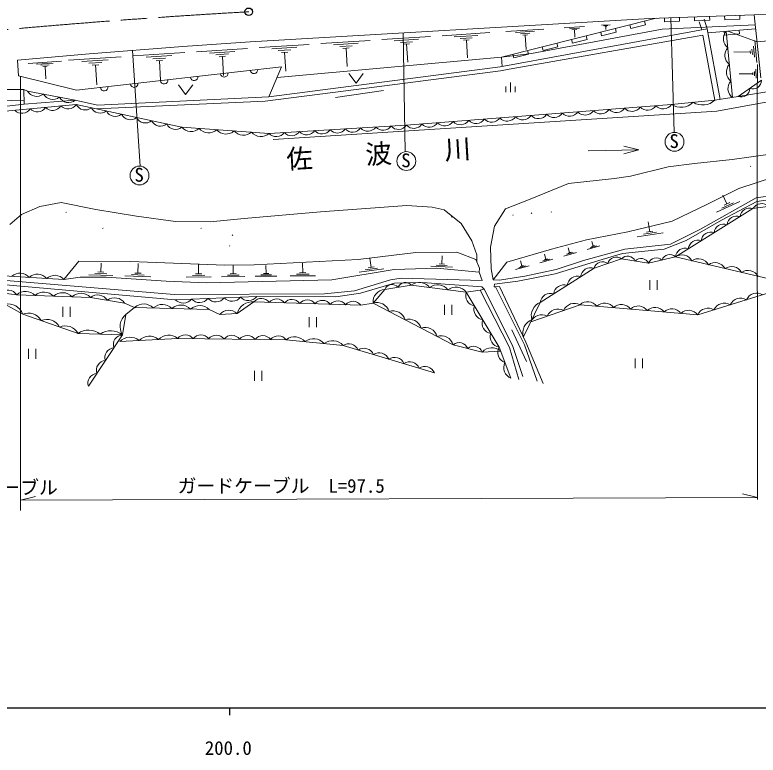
# Model space of a CAD drawing. Units: millimetres, scale not verified. Extents: x 40000 to 680000, y 20000 to 380000.
# Drawn here: x 239534 to 338120, y 198715 to 296900 of the extents above; entities that cross this region are included whole.
import ezdxf
from ezdxf.enums import TextEntityAlignment as Align

# ---------------------------------------------------------------- set-up
doc = ezdxf.new("R2010")
doc.units = ezdxf.units.MM
doc.header["$LTSCALE"] = 1000
doc.linetypes.add('CHAIN', pattern=[18.5, 12, -1.5, 3.5, -1.5])
for name, color, linetype, lineweight in [('M-BGD', 7, 'Continuous', 13), ('M-BMK', 2, 'CHAIN', 13), ('M-BMK-SRVR', 3, 'Continuous', 25), ('M-STR-HTXT', 7, 'Continuous', 13), ('M-TTL-BAND', 7, 'Continuous', 25)]:
    doc.layers.add(name, color=color, linetype=linetype, lineweight=lineweight)
doc.styles.add('ＭＳ ゴシック', font='')
doc.styles.get('ＭＳ ゴシック').set_extended_font_data('MS Gothic')

msp = doc.modelspace()

# ---------------------------------------------------------------- linework, layer by layer
at = {"layer": 'M-BGD'}
for p, q in [((323775, 296412), (337578, 296898)), ((333675, 296761), (333693, 296261)), ((335691, 296332), (335674, 296831)), ((337578, 296898), (345848, 297202)), ((337578, 296898), (338490, 288568)), ((270753, 293311), (323775, 296412)), ((304068, 291300), (324596, 296441)), ((323184, 295572), (323062, 296057)), ((325680, 296479), (325698, 295979)), ((325698, 295979), (327696, 296050)), ((326531, 296509), (326965, 281313)), ((327696, 296050), (327679, 296549)), ((329677, 296620), (329695, 296120)), ((329695, 296120), (331694, 296191)), ((330643, 294920), (330314, 295993)), ((331349, 295049), (330971, 296329)), ((331694, 296191), (331676, 296690)), ((333693, 296261), (335691, 296332)), ((331349, 295049), (303906, 290023)), ((304657, 294687), (309713, 295018)), ((308076, 291777), (325399, 295020)), ((312403, 295193), (315072, 295368)), ((313081, 295070), (314416, 295157)), ((313426, 294925), (314093, 294969)), ((313760, 294947), (313825, 293946)), ((317328, 295515), (318479, 295590)), ((317621, 295462), (318196, 295500)), ((317769, 295399), (318057, 295418)), ((317913, 295409), (317941, 294977)), ((319304, 294600), (319182, 295085)), ((321122, 295571), (321244, 295086)), ((321244, 295086), (323184, 295572)), ((325399, 295020), (337722, 295587)), ((333092, 285685), (331349, 295049)), ((331445, 294534), (337779, 295068)), ((335650, 294387), (335608, 294885)), ((288224, 293614), (294653, 294034)), ((291038, 294497), (291301, 278751)), ((296203, 294135), (302526, 294548)), ((297801, 293975), (300963, 294182)), ((298609, 293763), (300190, 293867)), ((305081, 289698), (330782, 294198)), ((305934, 294559), (308463, 294724)), ((306580, 294390), (307844, 294473)), ((306910, 294200), (307542, 294241)), ((307226, 294221), (307350, 292324)), ((315423, 293628), (315302, 294113)), ((317242, 294599), (317364, 294114)), ((317364, 294114), (319304, 294600)), ((330782, 294198), (332393, 285604)), ((332636, 284145), (386762, 293941)), ((333615, 294717), (333657, 294219)), ((333657, 294219), (335650, 294387)), ((333902, 294741), (334723, 285925)), ((334105, 294758), (337970, 293324)), ((337970, 293324), (346097, 294113)), ((261835, 292689), (270753, 293311)), ((271938, 292550), (278584, 292984)), ((280136, 293086), (286673, 293513)), ((281788, 292920), (285057, 293134)), ((282623, 292701), (284257, 292808)), ((289849, 293451), (293064, 293661)), ((290670, 293236), (292277, 293341)), ((291089, 292994), (291893, 293047)), ((291491, 293020), (291649, 290609)), ((299021, 293526), (299812, 293577)), ((299417, 293551), (299571, 291180)), ((311543, 292656), (311422, 293141)), ((313362, 293627), (313483, 293142)), ((313483, 293142), (315423, 293628)), ((337693, 293480), (337943, 290579)), ((249404, 291716), (261835, 292689)), ((255139, 292165), (256134, 276844)), ((255205, 291457), (262075, 291906)), ((263628, 292008), (270385, 292449)), ((265336, 291836), (268715, 292057)), ((273617, 292382), (276941, 292599)), ((274466, 292159), (276128, 292268)), ((274900, 291909), (275731, 291964)), ((275315, 291937), (275478, 289444)), ((283049, 292455), (283866, 292509)), ((283458, 292482), (283618, 290031)), ((307663, 291685), (307542, 292170)), ((309482, 292656), (309603, 292170)), ((309603, 292170), (311543, 292656)), ((337093, 291967), (334909, 291989)), ((337077, 292148), (337108, 291786)), ((337303, 292351), (337366, 291625)), ((337514, 292734), (337639, 291283)), ((239891, 290879), (249404, 291716)), ((240026, 288825), (239891, 290879)), ((246668, 290900), (253651, 291356)), ((248433, 290723), (251925, 290951)), ((256941, 291283), (260376, 291508)), ((257819, 291053), (259536, 291165)), ((258267, 290795), (259126, 290851)), ((266199, 291610), (267888, 291720)), ((266640, 291356), (267484, 291411)), ((267062, 291384), (267227, 288849)), ((274316, 288594), (304068, 291300)), ((304068, 291300), (308076, 291777)), ((304068, 291300), (304151, 290068)), ((305602, 291684), (305723, 291199)), ((305723, 291199), (307663, 291685)), ((241286, 290471), (245708, 290759)), ((242404, 290359), (244615, 290503)), ((242968, 290210), (244074, 290283)), ((243257, 290044), (243810, 290080)), ((243533, 290062), (243641, 288404)), ((247721, 286901), (274922, 290023)), ((249325, 290489), (251071, 290603)), ((249780, 290226), (250653, 290283)), ((250217, 290255), (250388, 287636)), ((258696, 290823), (258864, 288247)), ((273219, 286010), (274922, 290023)), ((303906, 290023), (273219, 286010)), ((338021, 290309), (338045, 287894)), ((283434, 286820), (303946, 289496)), ((283829, 289117), (284784, 287843)), ((284784, 287843), (285740, 289117)), ((303946, 289496), (305081, 289698)), ((337429, 289096), (335618, 289078)), ((337428, 289247), (337431, 288945)), ((337628, 289400), (337633, 288796)), ((337826, 289704), (337838, 288496)), ((240026, 288825), (247721, 286901)), ((305290, 286666), (305290, 287916)), ((335452, 286087), (350735, 288560)), ((335452, 286087), (338557, 288222)), ((234902, 286962), (240712, 287016)), ((240712, 287016), (241198, 286800)), ((240712, 287016), (240766, 285043)), ((261225, 287601), (262180, 286327)), ((262180, 286327), (263136, 287601)), ((304665, 286666), (304665, 287416)), ((305915, 286666), (305915, 287416)), ((241198, 286800), (247549, 285584)), ((250478, 284915), (273219, 286010)), ((272733, 285442), (283434, 286820)), ((282041, 285921), (288445, 286853)), ((332393, 285604), (335452, 286087)), ((229334, 283719), (240766, 285043)), ((229355, 283267), (247677, 285023)), ((235442, 285665), (240766, 285503)), ((240766, 285043), (247549, 285584)), ((247549, 285584), (250478, 284915)), ((247677, 285023), (261676, 281996)), ((250376, 284440), (272733, 285442)), ((291457, 282267), (326616, 284996)), ((326616, 284996), (332393, 285604)), ((332636, 284145), (273777, 280375)), ((261676, 281996), (273243, 281186)), ((273243, 281186), (291457, 282267)), ((315596, 278880), (322300, 279017)), ((322300, 279017), (320290, 279476)), ((322300, 279017), (320311, 278476)), ((334682, 277708), (337195, 278086)), ((337195, 278086), (340708, 278545)), ((326196, 276735), (329682, 277167)), ((329682, 277167), (334682, 277708)), ((321169, 275492), (326196, 276735)), ((337079, 276769), (337150, 276839)), ((312981, 274546), (319061, 275194)), ((319061, 275194), (321169, 275492)), ((335553, 273884), (340174, 275370)), ((307657, 272384), (312981, 274546)), ((348174, 274100), (337877, 272613)), ((331418, 271776), (335553, 273884)), ((337931, 272127), (347984, 273613)), ((304630, 271195), (307657, 272384)), ((337877, 272613), (330473, 268479)), ((335712, 272145), (332611, 270722)), ((333283, 269668), (337931, 272127)), ((333984, 271821), (333450, 272984)), ((349883, 272990), (337438, 271206)), ((240393, 270411), (242825, 271492)), ((242825, 271492), (245662, 272032)), ((245662, 272032), (250257, 271087)), ((280092, 270789), (291523, 271627)), ((291523, 271627), (294874, 271411)), ((294874, 271411), (296469, 271060)), ((303171, 268871), (304630, 271195)), ((326716, 269533), (331418, 271776)), ((337438, 271206), (327142, 264801)), ((334848, 271983), (333297, 271271)), ((334371, 271999), (333596, 271643)), ((238852, 269087), (240393, 270411)), ((246298, 270678), (246369, 270749)), ((250257, 271087), (255689, 270195)), ((255689, 270195), (260850, 269492)), ((269958, 269870), (280092, 270789)), ((296469, 271060), (298712, 269249)), ((297461, 270079), (297532, 270150)), ((305568, 270297), (305639, 270367)), ((308034, 270556), (308104, 270627)), ((310663, 270724), (310734, 270794)), ((260850, 269492), (265417, 269438)), ((265417, 269438), (269958, 269870)), ((298712, 269249), (300144, 266925)), ((320852, 268127), (326716, 269533)), ((323736, 268145), (323532, 269447)), ((328554, 266992), (333283, 269668)), ((251162, 268550), (251233, 268620)), ((264205, 268557), (264276, 268628)), ((302630, 266087), (303171, 268871)), ((324170, 268213), (323302, 268077)), ((330473, 268479), (326500, 266506)), ((268372, 267654), (268443, 267724)), ((315366, 267046), (320852, 268127)), ((325540, 267983), (322069, 267439)), ((324638, 268064), (322903, 267792)), ((267996, 266234), (268067, 266304)), ((300144, 266925), (300793, 265087)), ((310718, 265803), (315366, 267046)), ((317108, 266263), (315451, 265796)), ((316665, 266250), (315836, 266016)), ((316428, 266295), (316014, 266178)), ((316221, 266237), (316046, 266858)), ((326500, 266506), (320446, 265830)), ((325662, 265803), (328554, 266992)), ((285078, 264470), (292739, 265362)), ((292739, 265362), (298171, 265443)), ((298171, 265443), (300685, 264470)), ((302711, 263222), (302630, 266087)), ((304799, 264101), (310718, 265803)), ((314028, 265395), (312330, 264916)), ((313574, 265382), (312724, 265142)), ((313332, 265428), (312907, 265308)), ((313119, 265368), (312940, 266005)), ((320446, 265830), (314960, 264317)), ((317447, 264452), (320149, 265263)), ((320149, 265263), (325662, 265803)), ((246048, 261783), (248014, 264227)), ((248014, 264227), (254878, 264186)), ((271255, 263740), (285078, 264470)), ((286789, 263409), (286618, 264630)), ((296156, 263864), (296196, 264939)), ((300685, 264470), (301158, 263308)), ((300793, 265087), (300801, 264183)), ((306788, 263596), (306599, 264265)), ((310907, 264516), (309165, 264025)), ((310441, 264502), (309570, 264256)), ((310193, 264549), (309757, 264427)), ((309975, 264488), (309791, 265141)), ((311177, 262560), (317447, 264452)), ((314960, 264317), (311339, 263128)), ((320007, 264558), (316359, 263301)), ((323574, 263950), (320007, 264558)), ((327142, 264801), (323574, 263950)), ((340316, 261700), (327142, 264801)), ((250945, 262785), (250988, 263989)), ((254878, 264186), (267404, 263700)), ((255859, 262636), (255905, 263916)), ((263912, 262555), (263898, 263798)), ((267404, 263700), (271255, 263740)), ((268494, 262575), (268481, 263731)), ((272851, 262595), (272840, 263667)), ((277709, 262711), (277695, 263970)), ((288474, 263229), (285217, 262774)), ((287632, 263319), (286003, 263092)), ((287196, 263466), (286382, 263352)), ((295500, 263308), (289861, 263110)), ((297575, 263452), (294709, 263560)), ((296866, 263658), (295432, 263712)), ((301122, 262785), (295500, 263308)), ((296514, 263851), (295797, 263878)), ((301158, 263308), (301122, 262785)), ((302982, 261763), (304799, 264101)), ((307743, 263624), (305958, 263121)), ((307266, 263610), (306373, 263359)), ((307011, 263659), (306565, 263533)), ((316359, 263301), (309224, 258761)), ((246048, 261783), (234556, 262513)), ((252535, 262327), (249326, 262441)), ((251740, 262556), (250135, 262613)), ((251346, 262771), (250544, 262799)), ((257552, 262148), (254137, 262270)), ((256706, 262392), (254998, 262453)), ((256286, 262620), (255433, 262651)), ((264743, 262357), (263085, 262338)), ((264327, 262559), (263498, 262550)), ((269266, 262391), (267725, 262374)), ((268879, 262580), (268108, 262571)), ((274284, 262253), (271426, 262222)), ((273568, 262424), (272139, 262409)), ((273209, 262599), (272494, 262591)), ((279392, 262309), (276034, 262273)), ((278550, 262510), (276871, 262492)), ((278128, 262715), (277289, 262706)), ((289861, 263110), (281592, 261750)), ((301122, 262785), (301511, 261666)), ((302982, 261763), (302711, 263222)), ((307177, 262263), (303799, 261723)), ((306258, 261587), (311177, 262560)), ((311339, 263128), (307177, 262263)), ((233874, 261500), (260810, 259121)), ((260668, 259811), (234582, 261984)), ((248189, 262128), (246048, 261783)), ((251648, 262101), (248189, 262128)), ((259621, 261560), (251648, 262101)), ((264945, 261371), (259621, 261560)), ((265575, 262158), (262258, 262122)), ((281592, 261750), (264945, 261371)), ((270038, 262207), (266957, 262173)), ((289350, 261774), (284576, 260297)), ((285376, 259973), (289875, 261310)), ((290755, 261973), (289350, 261774)), ((289875, 261310), (293591, 261405)), ((301511, 261666), (290755, 261973)), ((293591, 261405), (301456, 260837)), ((303799, 261723), (302982, 261763)), ((303151, 261182), (306258, 261587)), ((323735, 261718), (323735, 260418)), ((324710, 260418), (324710, 261718)), ((239785, 259756), (233142, 260637)), ((284576, 260297), (280594, 259919)), ((288592, 260486), (287051, 258662)), ((292119, 261054), (288592, 260486)), ((299415, 260121), (292119, 261054)), ((301239, 260365), (299415, 260121)), ((301780, 260513), (301239, 260365)), ((301239, 260365), (305158, 252784)), ((301456, 260837), (301780, 260513)), ((301780, 260513), (305536, 253027)), ((303089, 260810), (303151, 261182)), ((303089, 260810), (303293, 260822)), ((303293, 260822), (303822, 260883)), ((307119, 253135), (303293, 260822)), ((303822, 260883), (307329, 253484)), ((340884, 260443), (330101, 257119)), ((249555, 259432), (239785, 259756)), ((254095, 258662), (249555, 259432)), ((280594, 259919), (260668, 259811)), ((260810, 259121), (271634, 259547)), ((271634, 259547), (282092, 259486)), ((282092, 259486), (285376, 259973)), ((299415, 260121), (303753, 252825)), ((240574, 257202), (238223, 258540)), ((255411, 258094), (254095, 258662)), ((271242, 258824), (269012, 257284)), ((285430, 258378), (271242, 258824)), ((287051, 258662), (285430, 258378)), ((297672, 253149), (287051, 258662)), ((296509, 258435), (296509, 257135)), ((297484, 257135), (297484, 258435)), ((309224, 258761), (306996, 254185)), ((314494, 258457), (307976, 256198)), ((330101, 257119), (314494, 258457)), ((245888, 258161), (245888, 256861)), ((246863, 256861), (246863, 258161)), ((255411, 258094), (254235, 257161)), ((265324, 257811), (255411, 258094)), ((266702, 257162), (265324, 257811)), ((247911, 254648), (240574, 257202)), ((254235, 257161), (253789, 254445)), ((269012, 257284), (266702, 257162)), ((278587, 256793), (278587, 255493)), ((279562, 255493), (279562, 256793)), ((253789, 254445), (247911, 254648)), ((253789, 254445), (249292, 247649)), ((307416, 250919), (305470, 255108)), ((261128, 253980), (253467, 253575)), ((275519, 253818), (261128, 253980)), ((283059, 253048), (275519, 253818)), ((307329, 253484), (309605, 248019)), ((241328, 252598), (241328, 251298)), ((242303, 251298), (242303, 252598)), ((295184, 249440), (283059, 253048)), ((301523, 252176), (297672, 253149)), ((303753, 252825), (305334, 248730)), ((305158, 252784), (306401, 248541)), ((305536, 253027), (306915, 248947)), ((308812, 248325), (307119, 253135)), ((303949, 252317), (301523, 252176)), ((321819, 251321), (321819, 250021)), ((322794, 250021), (322794, 251321)), ((271336, 249679), (271336, 248379)), ((272311, 248379), (272311, 249679))]:
    msp.add_line(p, q, dxfattribs=at)
for centre in [(327030, 280065), (291458, 277511), (256070, 275596)]:
    msp.add_circle(centre, 1250, dxfattribs=at)
for centre, radius, start, end in [((334976, 293730), 1475, 136.69622, 233.93811), ((335181, 291525), 1475, 136.69622, 233.93811), ((335386, 289321), 1475, 136.69622, 233.93811), ((267282, 289146), 500, 186.54629, 6.54629), ((271256, 289602), 500, 186.54629, 6.54629), ((259335, 288234), 500, 186.54629, 6.54629), ((263308, 288690), 500, 186.54629, 6.54629), ((335591, 287117), 1475, 136.69622, 233.93811), ((337420, 288213), 1137, 248.59539, 0.43753), ((251387, 287322), 500, 186.54629, 6.54629), ((255361, 287778), 500, 186.54629, 6.54629), ((335867, 287146), 1137, 248.59539, 0.43753), ((242428, 287492), 1411, 209.38158, 308.93781), ((244545, 287087), 1411, 209.38158, 308.93781), ((246662, 286682), 1411, 209.38158, 308.93781), ((246584, 285718), 1296, 223.36341, 327.58903), ((248846, 285585), 1297, 205.70537, 309.89369), ((325518, 285739), 1326, 222.96481, 325.91342), ((327866, 286997), 2359, 238.00907, 314.00894), ((330754, 287301), 2359, 238.00907, 314.00894), ((240476, 285132), 1296, 223.36341, 327.58903), ((242512, 285327), 1296, 223.36341, 327.58903), ((244548, 285522), 1296, 223.36341, 327.58903), ((250846, 285153), 1297, 205.70537, 309.89369), ((252845, 284721), 1297, 205.70537, 309.89369), ((313109, 284776), 1326, 222.96481, 325.91342), ((315178, 284936), 1326, 222.96481, 325.91342), ((317246, 285097), 1326, 222.96481, 325.91342), ((319314, 285257), 1326, 222.96481, 325.91342), ((321382, 285418), 1326, 222.96481, 325.91342), ((323450, 285579), 1326, 222.96481, 325.91342), ((254845, 284288), 1297, 205.70537, 309.89369), ((256845, 283856), 1297, 205.70537, 309.89369), ((300700, 283812), 1326, 222.96481, 325.91342), ((302768, 283973), 1326, 222.96481, 325.91342), ((304837, 284134), 1326, 222.96481, 325.91342), ((306905, 284294), 1326, 222.96481, 325.91342), ((308973, 284455), 1326, 222.96481, 325.91342), ((311041, 284615), 1326, 222.96481, 325.91342), ((258845, 283424), 1297, 205.70537, 309.89369), ((260845, 282991), 1297, 205.70537, 309.89369), ((262909, 283007), 1594, 219.33686, 312.64414), ((286352, 282743), 1278, 220.88756, 325.90516), ((288376, 282863), 1278, 220.88756, 325.90516), ((290399, 282983), 1278, 220.88756, 325.90516), ((292428, 283170), 1326, 222.96481, 325.91342), ((294496, 283331), 1326, 222.96481, 325.91342), ((296564, 283491), 1326, 222.96481, 325.91342), ((298632, 283652), 1326, 222.96481, 325.91342), ((265223, 282845), 1594, 219.33686, 312.64414), ((267536, 282683), 1594, 219.33686, 312.64414), ((269849, 282521), 1594, 219.33686, 312.64414), ((272163, 282358), 1594, 219.33686, 312.64414), ((274209, 282022), 1278, 220.88756, 325.90516), ((276232, 282142), 1278, 220.88756, 325.90516), ((278256, 282262), 1278, 220.88756, 325.90516), ((280280, 282382), 1278, 220.88756, 325.90516), ((282304, 282502), 1278, 220.88756, 325.90516), ((284328, 282622), 1278, 220.88756, 325.90516), ((336987, 270017), 1271, 69.23039, 174.53674), ((338595, 270516), 1348, 47.13057, 149.18189), ((335271, 268950), 1271, 69.23039, 174.53674), ((333555, 267882), 1271, 69.23039, 174.53674), ((331839, 266815), 1271, 69.23039, 174.53674), ((330123, 265748), 1271, 69.23039, 174.53674), ((328407, 264680), 1271, 69.23039, 174.53674), ((319317, 263600), 1181, 54.20955, 163.80242), ((320804, 263845), 1068, 22.4692, 138.18409), ((322587, 263541), 1068, 22.4692, 138.18409), ((324603, 263588), 1091, 46.21081, 160.63286), ((326387, 264014), 1091, 46.21081, 160.63286), ((328005, 263548), 1522, 28.93826, 124.57088), ((330201, 263031), 1522, 28.93826, 124.57088), ((315933, 262002), 1367, 71.84258, 173.09981), ((317493, 262972), 1181, 54.20955, 163.80242), ((332397, 262514), 1522, 28.93826, 124.57088), ((334593, 261997), 1522, 28.93826, 124.57088), ((240234, 261074), 1576, 39.42586, 133.30824), ((242532, 260928), 1576, 39.42586, 133.30824), ((244831, 260782), 1576, 39.42586, 133.30824), ((336788, 261480), 1522, 28.93826, 124.57088), ((291324, 260371), 1048, 40.65299, 157.63029), ((293176, 259655), 1753, 38.34397, 127.09269), ((314149, 260867), 1367, 71.84258, 173.09981), ((238547, 258914), 1498, 34.21496, 130.6813), ((288719, 258816), 1675, 94.36914, 185.27239), ((289560, 260087), 1048, 40.65299, 157.63029), ((295608, 259345), 1753, 38.34397, 127.09269), ((298040, 259034), 1753, 38.34397, 127.09269), ((312366, 259732), 1367, 71.84258, 173.09981), ((240965, 258474), 1743, 43.58845, 132.60908), ((243408, 258393), 1743, 43.58845, 132.60908), ((245850, 258312), 1743, 43.58845, 132.60908), ((248292, 258230), 1743, 43.58845, 132.60908), ((250510, 258179), 1575, 33.42028, 127.32341), ((252780, 257794), 1575, 33.42028, 127.32341), ((264021, 260172), 1423, 222.69534, 321.80875), ((266186, 260257), 1423, 222.69534, 321.80875), ((268351, 260342), 1423, 222.69534, 321.80875), ((270515, 260427), 1423, 222.69534, 321.80875), ((272231, 258015), 1278, 35.70099, 140.69875), ((300710, 259657), 1376, 160.26711, 261.19116), ((310582, 258597), 1367, 71.84258, 173.09981), ((335794, 257804), 1523, 59.33457, 154.93143), ((337950, 258468), 1523, 59.33457, 154.93143), ((238617, 256498), 2079, 19.78523, 100.938), ((256613, 256772), 1787, 44.43214, 132.29833), ((259091, 256701), 1787, 44.43214, 132.29833), ((261570, 256631), 1787, 44.43214, 132.29833), ((261857, 260087), 1423, 222.69534, 321.80875), ((264048, 256560), 1787, 44.43214, 132.29833), ((271029, 256749), 2086, 84.13135, 165.15054), ((274258, 257951), 1278, 35.70099, 140.69875), ((276285, 257887), 1278, 35.70099, 140.69875), ((278312, 257824), 1278, 35.70099, 140.69875), ((280338, 257760), 1278, 35.70099, 140.69875), ((282365, 257696), 1278, 35.70099, 140.69875), ((284392, 257632), 1278, 35.70099, 140.69875), ((287569, 257062), 1682, 17.21266, 107.92114), ((301795, 257833), 1376, 160.26711, 261.19116), ((309898, 257018), 1869, 111.13027, 196.94481), ((313759, 257068), 1572, 62.10559, 156.1237), ((315523, 257363), 1502, 36.94253, 133.25928), ((317753, 257172), 1502, 36.94253, 133.25928), ((319982, 256981), 1502, 36.94253, 133.25928), ((333637, 257139), 1523, 59.33457, 154.93143), ((241328, 255429), 1927, 28.58027, 113.03716), ((267914, 256136), 1588, 46.2659, 139.75968), ((289693, 255959), 1682, 17.21266, 107.92114), ((311586, 256315), 1572, 62.10559, 156.1237), ((322212, 256790), 1502, 36.94253, 133.25928), ((324442, 256599), 1502, 36.94253, 133.25928), ((326671, 256408), 1502, 36.94253, 133.25928), ((328901, 256217), 1502, 36.94253, 133.25928), ((331481, 256474), 1523, 59.33457, 154.93143), ((243774, 254578), 1927, 28.58027, 113.03716), ((255634, 255537), 2144, 130.74146, 210.61136), ((291817, 254856), 1682, 17.21266, 107.92114), ((302879, 256008), 1376, 160.26711, 261.19116), ((308784, 254730), 1869, 111.13027, 196.94481), ((309414, 255562), 1572, 62.10559, 156.1237), ((246219, 253726), 1927, 28.58027, 113.03716), ((293941, 253754), 1682, 17.21266, 107.92114), ((249315, 252687), 2412, 50.46307, 125.58706), ((252254, 252585), 2412, 50.46307, 125.58706), ((253884, 253161), 1288, 94.22394, 198.7917), ((259924, 252529), 1885, 50.31552, 135.74188), ((262147, 253162), 1307, 37.47815, 141.23073), ((264203, 253139), 1307, 37.47815, 141.23073), ((266258, 253115), 1307, 37.47815, 141.23073), ((268314, 253092), 1307, 37.47815, 141.23073), ((270370, 253069), 1307, 37.47815, 141.23073), ((272426, 253046), 1307, 37.47815, 141.23073), ((303963, 254184), 1376, 160.26711, 261.19116), ((254817, 252259), 1885, 50.31552, 135.74188), ((257370, 252394), 1885, 50.31552, 135.74188), ((274482, 253023), 1307, 37.47815, 141.23073), ((276639, 252351), 1846, 40.97767, 127.3572), ((279152, 252094), 1846, 40.97767, 127.3572), ((281665, 251837), 1846, 40.97767, 127.3572), ((296066, 252651), 1682, 17.21266, 107.92114), ((298455, 252192), 1236, 22.3692, 129.27467), ((252760, 251462), 1288, 94.22394, 198.7917), ((283823, 251921), 1361, 22.68307, 124.17782), ((285844, 251320), 1361, 22.68307, 124.17782), ((300380, 251706), 1236, 22.3692, 129.27467), ((302807, 251023), 1726, 48.58593, 138.07234), ((305038, 252145), 1454, 152.11611, 250.11089), ((287865, 250719), 1361, 22.68307, 124.17782), ((289886, 250117), 1361, 22.68307, 124.17782), ((251635, 249763), 1288, 94.22394, 198.7917), ((291907, 249516), 1361, 22.68307, 124.17782), ((305828, 250098), 1454, 152.11611, 250.11089), ((293928, 248915), 1361, 22.68307, 124.17782), ((250511, 248063), 1288, 94.22394, 198.7917)]:
    msp.add_arc(centre, radius, start, end, dxfattribs=at)
at = {"layer": 'M-BMK'}
msp.add_arc((324657, -657320), 956162, 93.24354, 99.25348, dxfattribs=at)
at = {"layer": 'M-BMK-SRVR'}
msp.add_circle((270557, 297310), 500, dxfattribs=at)
at = {"layer": 'M-STR-HTXT'}
for p, q in [((240292, 288758), (240277, 231147)), ((338052, 232606), (337988, 287831)), ((240277, 232532), (242275, 233040)), ((240277, 232532), (338052, 232897)), ((338052, 232897), (336050, 233390))]:
    msp.add_line(p, q, dxfattribs=at)
at = {"layer": 'M-TTL-BAND'}
for p, q in [((40000, 205000), (579000, 205000)), ((268000, 205000), (268000, 204000))]:
    msp.add_line(p, q, dxfattribs=at)

# ---------------------------------------------------------------- texts
at = {"layer": 'M-BGD', "style": 'ＭＳ ゴシック'}
for p in [(326351, 278691), (290780, 276137), (255391, 274222)]:
    msp.add_text('S', height=1833, dxfattribs=at).set_placement(p, align=Align.BOTTOM_LEFT)
msp.add_text('佐\u3000\u3000波\u3000\u3000川', height=2566, rotation=3.419, dxfattribs=at).set_placement((275666, 275683), align=Align.BOTTOM_LEFT)
at = {"layer": 'M-STR-HTXT', "style": 'ＭＳ ゴシック'}
for s, p in [('ガードケーブル\u3000L=97.5', (261113, 232964)), ('ガードケーブル', (227728, 232751))]:
    msp.add_text(s, height=1833, dxfattribs=at).set_placement(p, align=Align.BOTTOM_LEFT)
at = {"layer": 'M-TTL-BAND', "style": 'ＭＳ ゴシック'}
msp.add_text('200.0', height=1833, dxfattribs=at).set_placement((267844, 198195), align=Align.BOTTOM_CENTER)

doc.saveas('drawing.dxf')
